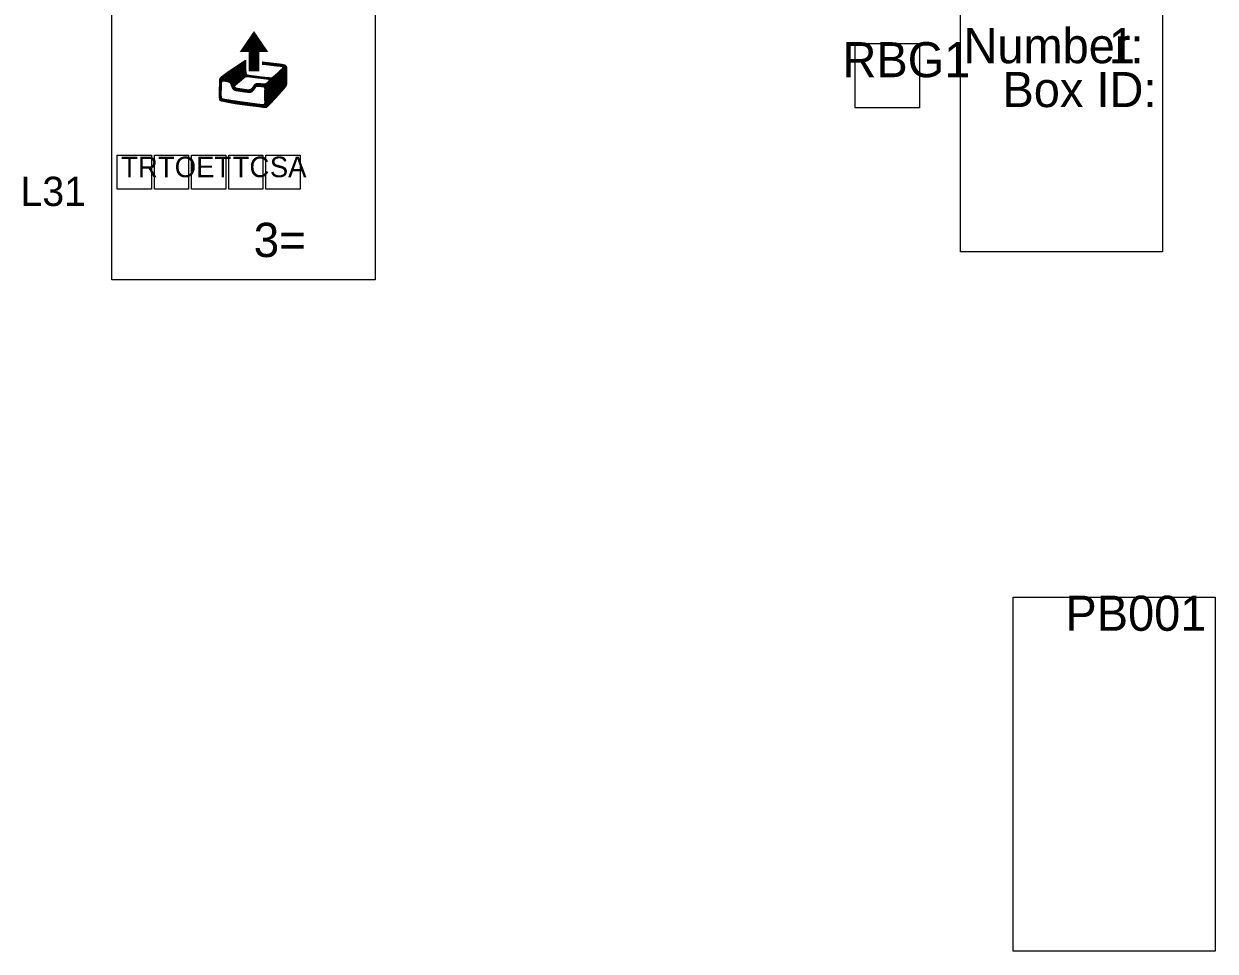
# Model space of a CAD drawing. Extents: x 23 to 1443, y 408 to 1218.
# Drawn here: x 214 to 621, y 408.5 to 725.5 of the extents above; entities that cross this region are included whole.
import ezdxf

# ---------------------------------------------------------------- set-up
doc = ezdxf.new("R2010")
doc.units = 0
doc.layers.get('0').update_dxf_attribs({"lineweight": 0})
doc.styles.add('Segoe UI Symbol', font='Segoe UI Symbol.ttf')

msp = doc.modelspace()

# ---------------------------------------------------------------- linework, layer by layer
at = {"true_color": 0x000000}
for points in [[(244, 770), (334, 770), (334, 638), (244, 638), (244, 770)], [(534, 768.5), (603, 768.5), (603, 647.5), (534, 647.5), (534, 768.5)], [(498, 718.7), (520, 718.7), (520, 696.7), (498, 696.7), (498, 718.7)], [(552, 529.5), (621, 529.5), (621, 408.5), (552, 408.5), (552, 529.5)]]:
    msp.add_lwpolyline(points, dxfattribs=at)
at = {"true_color": 0x6fd892}
for points in [[(245.87, 680.62), (257.57, 680.62), (257.57, 668.92), (245.87, 668.92), (245.87, 680.62)], [(258.57, 680.62), (270.27, 680.62), (270.27, 668.92), (258.57, 668.92), (258.57, 680.62)], [(271.27, 680.62), (282.97, 680.62), (282.97, 668.92), (271.27, 668.92), (271.27, 680.62)], [(283.97, 680.62), (295.67, 680.62), (295.67, 668.92), (283.97, 668.92), (283.97, 680.62)], [(296.67, 680.62), (308.37, 680.62), (308.37, 668.92), (296.67, 668.92), (296.67, 680.62)]]:
    msp.add_lwpolyline(points, dxfattribs=at)

# ---------------------------------------------------------------- texts
at = {"true_color": 0x000000}
for s, height, p in [('Number: ', 12, (535, 712)), ('1', 12, (584.67, 712)), ('RBG1', 12, (493.67, 707.2)), ('Box ID:', 12, (548.33, 697)), ('TR', 7.02, (247.23, 673.04)), ('TO', 7.02, (259.8, 673.04)), ('ET', 7.02, (272.83, 673.04)), ('TC', 7.02, (285.33, 673.04)), ('SA', 7.02, (298.03, 673.04)), ('L31', 10, (212.88, 663.2)), ('3=', 11.7, (292.51, 645.75)), ('PB001', 12, (569.83, 518))]:
    msp.add_text(s, height=height, dxfattribs=at).set_placement(p)
at = {"true_color": 0x000000, "style": 'Segoe UI Symbol'}
msp.add_text('📤', height=19.5, dxfattribs=at).set_placement((279.23, 699.01))

doc.saveas('drawing.dxf')
